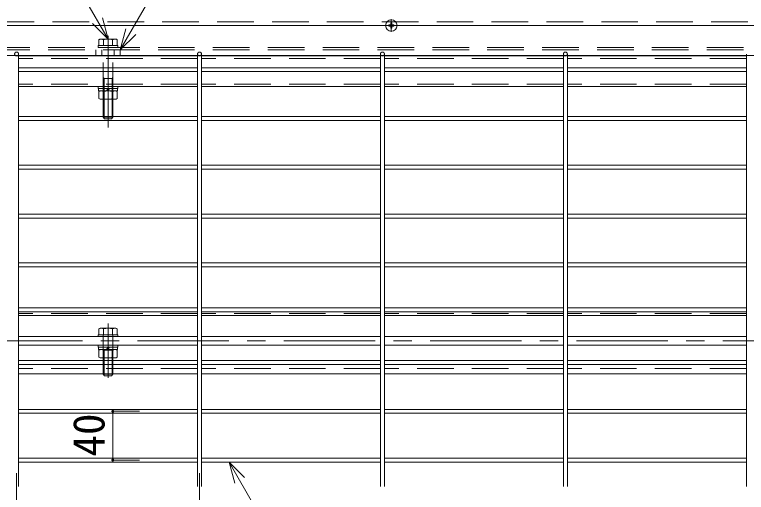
# Model space of a CAD drawing. Units: millimetres, scale not verified. Extents: x -10000 to 10000, y -6925 to 6925.
# Drawn here: x -2427 to -427, y 4320 to 5625 of the extents above; entities that cross this region are included whole.
import ezdxf
from ezdxf.enums import TextEntityAlignment as Align

# ---------------------------------------------------------------- set-up
doc = ezdxf.new("R2010")
doc.units = ezdxf.units.MM
doc.header["$LTSCALE"] = 50
doc.linetypes.add('CHAIN1', pattern=[8, 5, -1, 1, -1])
doc.linetypes.add('DASHED2', pattern=[3, 2, -1])
for name, color, linetype, lineweight in [('0-6_文字-2', 5, 'DASHED2', 9), ('0-7_2-4', 2, 'DASHED2', 9), ('1-2_1-7', 7, 'Continuous', 9), ('1-F_2-3', 7, 'DASHED2', 9), ('2-1_2-5', 6, 'Continuous', 9), ('2-2_2-6', 5, 'Continuous', 9), ('2-3_文字-1', 3, 'DASHED2', 9), ('2-4_寸法', 2, 'DASHED2', 9), ('2-7_2-8', 3, 'Continuous', 9), ('2-8_2-7', 7, 'Continuous', 9)]:
    doc.layers.add(name, color=color, linetype=linetype, lineweight=lineweight)
doc.styles.add('ＭＳ ゴシック', font='')
doc.styles.get('ＭＳ ゴシック').set_extended_font_data('MS Gothic')

msp = doc.modelspace()

# ---------------------------------------------------------------- linework, layer by layer
at = {"layer": '0-6_文字-2'}
for p, q in [((-2205.14, 5512.37), (-2205.14, 5529.04)), ((-2188.47, 5512.37), (-2188.47, 5529.04)), ((-2155.14, 5512.37), (-2155.14, 5529.04)), ((-2138.47, 5512.37), (-2138.47, 5529.04))]:
    msp.add_line(p, q, dxfattribs=at)
at = {"layer": '0-7_2-4', "linetype": 'Continuous'}
for p, q in [((-1927.14, 5512.37), (-2416.47, 5512.37)), ((-1427.14, 5512.37), (-1916.47, 5512.37)), ((-927.14, 5512.37), (-1416.47, 5512.37)), ((-427.14, 5512.37), (-916.47, 5512.37)), ((-1927.14, 5429.04), (-2416.47, 5429.04)), ((-1427.14, 5429.04), (-1916.47, 5429.04)), ((-927.14, 5429.04), (-1416.47, 5429.04)), ((-427.14, 5429.04), (-916.47, 5429.04))]:
    msp.add_line(p, q, dxfattribs=at)
at = {"layer": '0-7_2-4'}
for p, q in [((-1927.14, 5505.7), (-2416.47, 5505.7)), ((-1427.14, 5505.7), (-1916.47, 5505.7)), ((-927.14, 5505.7), (-1416.47, 5505.7)), ((-427.14, 5505.7), (-916.47, 5505.7)), ((-1927.14, 5435.7), (-2416.47, 5435.7)), ((-1427.14, 5435.7), (-1916.47, 5435.7)), ((-927.14, 5435.7), (-1416.47, 5435.7)), ((-427.14, 5435.7), (-916.47, 5435.7))]:
    msp.add_line(p, q, dxfattribs=at)
at = {"layer": '1-F_2-3', "linetype": 'Continuous'}
for p, q in [((-1927.14, 4824.04), (-2416.47, 4824.04)), ((-1427.14, 4824.04), (-1916.47, 4824.04)), ((-927.14, 4824.04), (-1416.47, 4824.04)), ((-427.14, 4824.04), (-916.47, 4824.04)), ((-1927.14, 4745.7), (-2416.47, 4745.7)), ((-1427.14, 4745.7), (-1916.47, 4745.7)), ((-927.14, 4745.7), (-1416.47, 4745.7)), ((-427.14, 4745.7), (-916.47, 4745.7)), ((-1927.14, 4722.37), (-2416.47, 4722.37)), ((-1427.14, 4722.37), (-1916.47, 4722.37)), ((-927.14, 4722.37), (-1416.47, 4722.37)), ((-427.14, 4722.37), (-916.47, 4722.37)), ((-1927.14, 4644.04), (-2416.47, 4644.04)), ((-1427.14, 4644.04), (-1916.47, 4644.04)), ((-927.14, 4644.04), (-1416.47, 4644.04)), ((-427.14, 4644.04), (-916.47, 4644.04))]:
    msp.add_line(p, q, dxfattribs=at)
at = {"layer": '1-F_2-3'}
for p, q in [((-1927.14, 4809.04), (-2416.47, 4809.04)), ((-1427.14, 4809.04), (-1916.47, 4809.04)), ((-927.14, 4809.04), (-1416.47, 4809.04)), ((-427.14, 4809.04), (-916.47, 4809.04)), ((-1927.14, 4659.04), (-2416.47, 4659.04)), ((-1427.14, 4659.04), (-1916.47, 4659.04)), ((-927.14, 4659.04), (-1416.47, 4659.04)), ((-427.14, 4659.04), (-916.47, 4659.04))]:
    msp.add_line(p, q, dxfattribs=at)
at = {"layer": '1-F_2-3', "color": 3, "linetype": 'CHAIN1'}
msp.add_line((5358.32, 4734.04), (-4706.26, 4734.04), dxfattribs=at)
at = {"layer": '2-1_2-5'}
for p, q in [((-2416.47, 4336.37), (-2416.47, 5517.7)), ((-1927.14, 4336.37), (-1927.14, 5517.7)), ((-1916.47, 4336.37), (-1916.47, 5517.7)), ((-1427.14, 4336.37), (-1427.14, 5517.7)), ((-1416.47, 4336.37), (-1416.47, 5517.7)), ((-927.14, 4336.37), (-927.14, 5517.7)), ((-916.47, 4336.37), (-916.47, 5517.7)), ((-427.14, 4336.37), (-427.14, 5517.7)), ((-2416.47, 5480.37), (-1927.14, 5480.37)), ((-1916.47, 5480.37), (-1427.14, 5480.37)), ((-1416.47, 5480.37), (-927.14, 5480.37)), ((-916.47, 5480.37), (-427.14, 5480.37)), ((-2416.47, 5469.7), (-1927.14, 5469.7)), ((-1916.47, 5469.7), (-1427.14, 5469.7)), ((-1416.47, 5469.7), (-927.14, 5469.7)), ((-916.47, 5469.7), (-427.14, 5469.7)), ((-2416.47, 5347.04), (-1927.14, 5347.04)), ((-1916.47, 5347.04), (-1427.14, 5347.04)), ((-1416.47, 5347.04), (-927.14, 5347.04)), ((-916.47, 5347.04), (-427.14, 5347.04)), ((-2416.47, 5336.37), (-1927.14, 5336.37)), ((-1916.47, 5336.37), (-1427.14, 5336.37)), ((-1416.47, 5336.37), (-927.14, 5336.37)), ((-916.47, 5336.37), (-427.14, 5336.37)), ((-2416.47, 5213.7), (-1927.14, 5213.7)), ((-2416.47, 5203.04), (-1927.14, 5203.04)), ((-1916.47, 5213.7), (-1427.14, 5213.7)), ((-1916.47, 5203.04), (-1427.14, 5203.04)), ((-1416.47, 5213.7), (-927.14, 5213.7)), ((-1416.47, 5203.04), (-927.14, 5203.04)), ((-916.47, 5213.7), (-427.14, 5213.7)), ((-916.47, 5203.04), (-427.14, 5203.04)), ((-2416.47, 5080.37), (-1927.14, 5080.37)), ((-1916.47, 5080.37), (-1427.14, 5080.37)), ((-1416.47, 5080.37), (-927.14, 5080.37)), ((-916.47, 5080.37), (-427.14, 5080.37)), ((-2416.47, 5069.7), (-1927.14, 5069.7)), ((-1916.47, 5069.7), (-1427.14, 5069.7)), ((-1416.47, 5069.7), (-927.14, 5069.7)), ((-916.47, 5069.7), (-427.14, 5069.7)), ((-2416.47, 4947.04), (-1927.14, 4947.04)), ((-1916.47, 4947.04), (-1427.14, 4947.04)), ((-1416.47, 4947.04), (-927.14, 4947.04)), ((-916.47, 4947.04), (-427.14, 4947.04)), ((-2416.47, 4936.37), (-1927.14, 4936.37)), ((-1916.47, 4936.37), (-1427.14, 4936.37)), ((-1416.47, 4936.37), (-927.14, 4936.37)), ((-916.47, 4936.37), (-427.14, 4936.37)), ((-2416.47, 4813.7), (-1927.14, 4813.7)), ((-2416.47, 4803.04), (-1927.14, 4803.04)), ((-1916.47, 4813.7), (-1427.14, 4813.7)), ((-1916.47, 4803.04), (-1427.14, 4803.04)), ((-1416.47, 4813.7), (-927.14, 4813.7)), ((-1416.47, 4803.04), (-927.14, 4803.04)), ((-916.47, 4813.7), (-427.14, 4813.7)), ((-916.47, 4803.04), (-427.14, 4803.04)), ((-2416.47, 4680.37), (-1927.14, 4680.37)), ((-1916.47, 4680.37), (-1427.14, 4680.37)), ((-1416.47, 4680.37), (-927.14, 4680.37)), ((-916.47, 4680.37), (-427.14, 4680.37)), ((-2416.47, 4669.7), (-1927.14, 4669.7)), ((-1916.47, 4669.7), (-1427.14, 4669.7)), ((-1416.47, 4669.7), (-927.14, 4669.7)), ((-916.47, 4669.7), (-427.14, 4669.7)), ((-2416.47, 4547.04), (-1927.14, 4547.04)), ((-1916.47, 4547.04), (-1427.14, 4547.04)), ((-1416.47, 4547.04), (-927.14, 4547.04)), ((-916.47, 4547.04), (-427.14, 4547.04)), ((-2416.47, 4536.37), (-1927.14, 4536.37)), ((-1916.47, 4536.37), (-1427.14, 4536.37)), ((-1416.47, 4536.37), (-927.14, 4536.37)), ((-916.47, 4536.37), (-427.14, 4536.37)), ((-2416.47, 4413.7), (-1927.14, 4413.7)), ((-2416.47, 4403.04), (-1927.14, 4403.04)), ((-1916.47, 4413.7), (-1427.14, 4413.7)), ((-1916.47, 4403.04), (-1427.14, 4403.04)), ((-1416.47, 4413.7), (-927.14, 4413.7)), ((-1416.47, 4403.04), (-927.14, 4403.04)), ((-916.47, 4413.7), (-427.14, 4413.7)), ((-916.47, 4403.04), (-427.14, 4403.04))]:
    msp.add_line(p, q, dxfattribs=at)
at = {"layer": '2-1_2-5', "linetype": 'DASHED2'}
for centre in [(-2421.8, 5517.7), (-1921.8, 5517.7), (-1421.8, 5517.7), (-921.8, 5517.7)]:
    msp.add_circle(centre, 5.33, dxfattribs=at)
at = {"layer": '2-2_2-6', "linetype": 'DASHED2'}
msp.add_line((5276.53, 5605.7), (-4425.14, 5605.7), dxfattribs=at)
at = {"layer": '2-2_2-6'}
for p, q in [((5276.53, 5595.7), (-4375.14, 5595.7)), ((5276.53, 5514.04), (-4425.14, 5514.04))]:
    msp.add_line(p, q, dxfattribs=at)
at = {"layer": '2-3_文字-1'}
for p, q in [((5264.86, 5535.7), (-4581.8, 5535.7)), ((5264.86, 5529.04), (-4581.8, 5529.04))]:
    msp.add_line(p, q, dxfattribs=at)
at = {"layer": '2-4_寸法', "linetype": 'Continuous'}
for p, q in [((-1399.3, 5602.87), (-1395.97, 5602.87)), ((-1399.3, 5597.37), (-1399.3, 5602.87)), ((-1399.3, 5597.37), (-1404.8, 5597.37)), ((-1404.8, 5594.04), (-1404.8, 5597.37)), ((-1404.8, 5594.04), (-1399.3, 5594.04)), ((-1399.3, 5588.54), (-1399.3, 5594.04)), ((-1399.3, 5588.54), (-1395.97, 5588.54)), ((-1395.97, 5594.04), (-1395.97, 5588.54))]:
    msp.add_line(p, q, dxfattribs=at)
at = {"layer": '2-4_寸法', "color": 3, "linetype": 'CHAIN1'}
for p, q in [((-1397.64, 5578.41), (-1397.64, 5613)), ((-2171.8, 5317.24), (-2171.8, 5584)), ((-1415.08, 5595.7), (-1380.2, 5595.7)), ((-2171.8, 4633.36), (-2171.8, 4781.57))]:
    msp.add_line(p, q, dxfattribs=at)
at = {"layer": '2-4_寸法', "color": 4}
for p, q in [((-2198.47, 5541.04), (-2145.14, 5541.04)), ((-2198.47, 5535.7), (-2198.47, 5541.04)), ((-2196.82, 5556.77), (-2193.47, 5558.7)), ((-2196.82, 5541.04), (-2196.82, 5556.77)), ((-2150.14, 5558.7), (-2193.47, 5558.7)), ((-2185.14, 5394.37), (-2185.14, 5541.04)), ((-2184.31, 5541.04), (-2184.31, 5556.77)), ((-2159.29, 5541.04), (-2159.29, 5556.77)), ((-2158.47, 5394.37), (-2158.47, 5541.04)), ((-2145.14, 5535.7), (-2145.14, 5541.04)), ((-2145.14, 5535.7), (-2198.47, 5535.7)), ((-2182.64, 5451.04), (-2185.14, 5453.54)), ((-2185.14, 5451.04), (-2158.47, 5451.04)), ((-2182.64, 5394.37), (-2182.64, 5451.04)), ((-2160.97, 5451.04), (-2158.47, 5453.54)), ((-2160.97, 5394.37), (-2160.97, 5451.04)), ((-2146.78, 4766.77), (-2150.14, 4768.7)), ((-2185.14, 4687.7), (-2185.14, 4751.04)), ((-2158.47, 4687.7), (-2158.47, 4751.04)), ((-2182.64, 4709.04), (-2185.14, 4711.54)), ((-2185.14, 4709.04), (-2158.47, 4709.04)), ((-2182.64, 4687.7), (-2182.64, 4709.04)), ((-2160.97, 4709.04), (-2158.47, 4711.54)), ((-2160.97, 4687.7), (-2160.97, 4709.04))]:
    msp.add_line(p, q, dxfattribs=at)
at = {"layer": '2-4_寸法', "color": 4, "linetype": 'Continuous'}
for p, q in [((-2197.47, 5423.7), (-2197.47, 5417.04)), ((-2171.8, 5423.7), (-2175.65, 5417.04)), ((-2167.95, 5423.7), (-2171.8, 5417.04)), ((-2146.14, 5423.7), (-2146.14, 5417.04)), ((-2146.14, 5417.04), (-2197.47, 5417.04)), ((-2196.82, 5415.1), (-2193.47, 5417.04)), ((-2196.82, 5396.31), (-2196.82, 5415.1)), ((-2184.31, 5396.31), (-2184.31, 5415.1)), ((-2159.29, 5396.31), (-2159.29, 5415.1)), ((-2146.78, 5415.1), (-2150.14, 5417.04)), ((-2146.78, 5396.31), (-2146.78, 5415.1)), ((-2196.82, 5396.31), (-2193.47, 5394.37)), ((-2150.14, 5394.37), (-2193.47, 5394.37)), ((-2185.14, 5394.37), (-2185.14, 5345.04)), ((-2182.64, 5394.37), (-2182.64, 5342.54)), ((-2160.97, 5394.37), (-2160.97, 5342.54)), ((-2158.47, 5394.37), (-2158.47, 5345.04)), ((-2146.78, 5396.31), (-2150.14, 5394.37)), ((-2158.47, 5345.04), (-2185.14, 5345.04)), ((-2185.14, 5345.04), (-2181.14, 5341.04)), ((-2162.47, 5341.04), (-2181.14, 5341.04)), ((-2158.47, 5345.04), (-2162.47, 5341.04)), ((-2196.82, 4766.77), (-2193.47, 4768.7)), ((-2196.82, 4751.04), (-2196.82, 4766.77)), ((-2150.14, 4768.7), (-2193.47, 4768.7)), ((-2184.31, 4751.04), (-2184.31, 4766.77)), ((-2159.29, 4751.04), (-2159.29, 4766.77)), ((-2146.78, 4751.04), (-2146.78, 4766.77)), ((-2145.14, 4745.7), (-2198.47, 4745.7)), ((-2145.14, 4745.7), (-2145.14, 4751.04)), ((-2198.47, 4722.37), (-2198.47, 4717.04)), ((-2145.14, 4722.37), (-2198.47, 4722.37)), ((-2145.14, 4722.37), (-2145.14, 4717.04)), ((-2145.14, 4717.04), (-2198.47, 4717.04)), ((-2197.47, 4717.04), (-2197.47, 4710.37)), ((-2146.14, 4710.37), (-2197.47, 4710.37)), ((-2196.82, 4708.44), (-2193.47, 4710.37)), ((-2196.82, 4689.64), (-2196.82, 4708.44)), ((-2184.31, 4689.64), (-2184.31, 4708.44)), ((-2171.8, 4717.04), (-2175.65, 4710.37)), ((-2167.95, 4717.04), (-2171.8, 4710.37)), ((-2159.29, 4689.64), (-2159.29, 4708.44)), ((-2146.78, 4708.44), (-2150.14, 4710.37)), ((-2146.78, 4689.64), (-2146.78, 4708.44)), ((-2146.14, 4717.04), (-2146.14, 4710.37)), ((-2196.82, 4689.64), (-2193.47, 4687.7)), ((-2150.14, 4687.7), (-2193.47, 4687.7)), ((-2185.14, 4687.7), (-2185.14, 4643.04)), ((-2182.64, 4687.7), (-2182.64, 4640.54)), ((-2160.97, 4687.7), (-2160.97, 4640.54)), ((-2158.47, 4687.7), (-2158.47, 4643.04)), ((-2146.78, 4689.64), (-2150.14, 4687.7)), ((-2185.14, 4643.04), (-2181.14, 4639.04)), ((-2158.47, 4643.04), (-2185.14, 4643.04)), ((-2158.47, 4643.04), (-2162.47, 4639.04)), ((-2162.47, 4639.04), (-2181.14, 4639.04))]:
    msp.add_line(p, q, dxfattribs=at)
at = {"layer": '2-4_寸法', "linetype": 'Continuous'}
msp.add_lwpolyline([(-1395.97, 5594.04), (-1390.47, 5594.04), (-1390.47, 5597.37), (-1395.97, 5597.37), (-1395.97, 5602.87)], dxfattribs=at)
at = {"layer": '2-4_寸法', "color": 4}
msp.add_lwpolyline([(-2146.78, 5541.04), (-2146.78, 5556.77), (-2150.14, 5558.7)], dxfattribs=at)
at = {"layer": '2-4_寸法', "color": 4, "linetype": 'Continuous'}
for points in [[(-2145.14, 5429.04), (-2198.47, 5429.04), (-2198.47, 5423.7)], [(-2145.14, 5429.04), (-2145.14, 5423.7), (-2198.47, 5423.7)], [(-2198.47, 4745.7), (-2198.47, 4751.04), (-2145.14, 4751.04)]]:
    msp.add_lwpolyline(points, dxfattribs=at)
at = {"layer": '2-4_寸法', "linetype": 'Continuous'}
msp.add_circle((-1397.64, 5595.7), 15.67, dxfattribs=at)
at = {"layer": '2-4_寸法', "color": 4}
for centre, radius, start, end in [((-2190.57, 5547.63), 11.07, 55.61575, 124.38425), ((-2171.8, 5517.31), 41.4, 72.41205, 107.58795), ((-2153.04, 5547.63), 11.07, 55.61575, 124.38425)]:
    msp.add_arc(centre, radius, start, end, dxfattribs=at)
at = {"layer": '2-4_寸法', "color": 4, "linetype": 'Continuous'}
for centre, radius, start, end in [((-2190.57, 5405.96), 11.07, 55.61575, 124.38425), ((-2171.8, 5375.64), 41.4, 72.41205, 107.58795), ((-2153.04, 5405.96), 11.07, 55.61575, 124.38425), ((-2190.57, 5405.45), 11.07, 235.61575, 304.38425), ((-2171.8, 5435.77), 41.4, 252.41205, 287.58795), ((-2153.04, 5405.45), 11.07, 235.61575, 304.38425), ((-2190.57, 4757.63), 11.07, 55.61575, 124.38425), ((-2171.8, 4727.31), 41.4, 72.41205, 107.58795), ((-2153.04, 4757.63), 11.07, 55.61575, 124.38425), ((-2190.57, 4699.3), 11.07, 55.61575, 124.38425), ((-2171.8, 4668.97), 41.4, 72.41205, 107.58795), ((-2153.04, 4699.3), 11.07, 55.61575, 124.38425), ((-2190.57, 4698.78), 11.07, 235.61575, 304.38425), ((-2171.8, 4729.1), 41.4, 252.41205, 287.58795), ((-2153.04, 4698.78), 11.07, 235.61575, 304.38425)]:
    msp.add_arc(centre, radius, start, end, dxfattribs=at)
at = {"layer": '2-7_2-8'}
for p, q in [((-2171.8, 5558.7), (-2413.47, 5977.29)), ((-2138.47, 5529.04), (-1959.32, 5839.33)), ((-2171.8, 5558.7), (-2214.23, 5601.13)), ((-2171.8, 5558.7), (-2187.33, 5616.66)), ((-2138.47, 5529.04), (-2122.94, 5586.99)), ((-2138.47, 5529.04), (-2096.04, 5571.46)), ((-1841.05, 4403.04), (-1699.35, 4157.61)), ((-1841.05, 4403.04), (-1798.62, 4360.61)), ((-1841.05, 4403.04), (-1825.52, 4345.08))]:
    msp.add_line(p, q, dxfattribs=at)
at = {"layer": '2-8_2-7', "color": 3}
for p, q in [((-2158.83, 4541.7), (-2085.41, 4541.7)), ((-2158.83, 4408.37), (-2158.83, 4541.7)), ((-2158.83, 4408.37), (-2085.41, 4408.37)), ((-2421.8, 4196.13), (-2421.8, 4373.04)), ((-1921.8, 4196.13), (-1921.8, 4373.04))]:
    msp.add_line(p, q, dxfattribs=at)
at = {"layer": '2-8_2-7'}
for points in [[(-2158.83, 4541.7), (-2162.83, 4541.7), (-2162.82, 4541.96)], [(-2158.83, 4541.7), (-2162.79, 4541.2), (-2162.83, 4541.7)], [(-2158.83, 4541.7), (-2162.82, 4541.96), (-2162.75, 4542.45)], [(-2158.83, 4541.7), (-2162.7, 4540.71), (-2162.79, 4541.2)], [(-2158.83, 4541.7), (-2162.75, 4542.45), (-2162.63, 4542.94)], [(-2158.83, 4541.7), (-2162.54, 4540.23), (-2162.7, 4540.71)], [(-2158.83, 4541.7), (-2162.63, 4542.94), (-2162.44, 4543.41)], [(-2158.83, 4541.7), (-2162.33, 4539.78), (-2162.54, 4540.23)], [(-2158.83, 4541.7), (-2162.44, 4543.41), (-2162.2, 4543.85)], [(-2158.83, 4537.7), (-2162.33, 4539.78), (-2158.83, 4541.7)], [(-2158.83, 4545.7), (-2162.2, 4543.85), (-2161.91, 4544.25)], [(-2158.83, 4541.7), (-2162.2, 4543.85), (-2158.83, 4545.7)], [(-2158.83, 4545.7), (-2161.91, 4544.25), (-2159.33, 4545.67)], [(-2159.33, 4545.67), (-2161.91, 4544.25), (-2161.56, 4544.62)], [(-2159.33, 4545.67), (-2161.56, 4544.62), (-2159.82, 4545.58)], [(-2159.82, 4545.58), (-2161.56, 4544.62), (-2161.18, 4544.94)], [(-2159.82, 4545.58), (-2161.18, 4544.94), (-2160.3, 4545.42)], [(-2160.3, 4545.42), (-2161.18, 4544.94), (-2160.75, 4545.21)], [(-2158.57, 4545.7), (-2158.83, 4541.7), (-2158.83, 4545.7)], [(-2158.08, 4545.63), (-2158.83, 4541.7), (-2158.57, 4545.7)], [(-2157.59, 4545.51), (-2158.83, 4541.7), (-2158.08, 4545.63)], [(-2157.12, 4545.32), (-2158.83, 4541.7), (-2157.59, 4545.51)], [(-2156.68, 4545.08), (-2158.83, 4541.7), (-2157.12, 4545.32)], [(-2156.28, 4544.79), (-2158.83, 4541.7), (-2156.68, 4545.08)], [(-2155.91, 4544.44), (-2158.83, 4541.7), (-2156.28, 4544.79)], [(-2155.59, 4544.06), (-2158.83, 4541.7), (-2155.91, 4544.44)], [(-2155.32, 4543.63), (-2158.83, 4541.7), (-2155.59, 4544.06)], [(-2155.11, 4543.18), (-2158.83, 4541.7), (-2155.32, 4543.63)], [(-2155.11, 4543.18), (-2154.83, 4541.7), (-2158.83, 4541.7)], [(-2154.83, 4541.7), (-2158.83, 4537.7), (-2158.83, 4541.7)], [(-2154.83, 4541.45), (-2158.83, 4537.7), (-2154.83, 4541.7)], [(-2154.9, 4540.95), (-2158.83, 4537.7), (-2154.83, 4541.45)], [(-2155.02, 4540.47), (-2158.83, 4537.7), (-2154.9, 4540.95)], [(-2155.21, 4540), (-2158.83, 4537.7), (-2155.02, 4540.47)], [(-2155.45, 4539.56), (-2158.83, 4537.7), (-2155.21, 4540)], [(-2154.95, 4542.7), (-2154.83, 4541.7), (-2155.11, 4543.18)], [(-2154.86, 4542.21), (-2154.83, 4541.7), (-2154.95, 4542.7)], [(-2158.83, 4537.7), (-2162.06, 4539.35), (-2162.33, 4539.78)], [(-2158.83, 4537.7), (-2161.74, 4538.97), (-2162.06, 4539.35)], [(-2158.83, 4537.7), (-2161.38, 4538.62), (-2161.74, 4538.97)], [(-2158.83, 4537.7), (-2160.97, 4538.33), (-2161.38, 4538.62)], [(-2158.83, 4537.7), (-2160.53, 4538.09), (-2160.97, 4538.33)], [(-2158.83, 4537.7), (-2160.06, 4537.9), (-2160.53, 4538.09)], [(-2158.83, 4537.7), (-2159.57, 4537.78), (-2160.06, 4537.9)], [(-2158.83, 4537.7), (-2159.08, 4537.71), (-2159.57, 4537.78)], [(-2155.74, 4539.15), (-2158.83, 4537.7), (-2155.45, 4539.56)], [(-2155.74, 4539.15), (-2158.32, 4537.74), (-2158.83, 4537.7)], [(-2156.09, 4538.79), (-2158.32, 4537.74), (-2155.74, 4539.15)], [(-2156.09, 4538.79), (-2157.83, 4537.83), (-2158.32, 4537.74)], [(-2156.47, 4538.47), (-2157.83, 4537.83), (-2156.09, 4538.79)], [(-2156.47, 4538.47), (-2157.35, 4537.99), (-2157.83, 4537.83)], [(-2156.9, 4538.2), (-2157.35, 4537.99), (-2156.47, 4538.47)], [(-2158.83, 4408.37), (-2162.83, 4408.37), (-2162.82, 4408.62)], [(-2158.83, 4408.37), (-2162.79, 4407.87), (-2162.83, 4408.37)], [(-2158.83, 4408.37), (-2162.82, 4408.62), (-2162.75, 4409.12)], [(-2158.83, 4408.37), (-2162.7, 4407.38), (-2162.79, 4407.87)], [(-2158.83, 4408.37), (-2162.75, 4409.12), (-2162.63, 4409.61)], [(-2158.83, 4408.37), (-2162.54, 4406.9), (-2162.7, 4407.38)], [(-2158.83, 4408.37), (-2162.63, 4409.61), (-2162.44, 4410.07)], [(-2158.83, 4408.37), (-2162.33, 4406.44), (-2162.54, 4406.9)], [(-2158.83, 4408.37), (-2162.44, 4410.07), (-2162.2, 4410.51)], [(-2158.83, 4404.37), (-2162.33, 4406.44), (-2158.83, 4408.37)], [(-2158.83, 4404.37), (-2162.06, 4406.02), (-2162.33, 4406.44)], [(-2158.83, 4412.37), (-2162.2, 4410.51), (-2161.91, 4410.92)], [(-2158.83, 4408.37), (-2162.2, 4410.51), (-2158.83, 4412.37)], [(-2158.83, 4404.37), (-2161.74, 4405.63), (-2162.06, 4406.02)], [(-2158.83, 4412.37), (-2161.91, 4410.92), (-2159.33, 4412.34)], [(-2159.33, 4412.34), (-2161.91, 4410.92), (-2161.56, 4411.29)], [(-2158.83, 4404.37), (-2161.38, 4405.29), (-2161.74, 4405.63)], [(-2159.33, 4412.34), (-2161.56, 4411.29), (-2159.82, 4412.25)], [(-2159.82, 4412.25), (-2161.56, 4411.29), (-2161.18, 4411.61)], [(-2158.83, 4404.37), (-2160.97, 4404.99), (-2161.38, 4405.29)], [(-2159.82, 4412.25), (-2161.18, 4411.61), (-2160.3, 4412.09)], [(-2160.3, 4412.09), (-2161.18, 4411.61), (-2160.75, 4411.88)], [(-2158.83, 4404.37), (-2160.53, 4404.75), (-2160.97, 4404.99)], [(-2158.83, 4404.37), (-2160.06, 4404.57), (-2160.53, 4404.75)], [(-2158.83, 4404.37), (-2159.57, 4404.44), (-2160.06, 4404.57)], [(-2158.83, 4404.37), (-2159.08, 4404.38), (-2159.57, 4404.44)], [(-2158.57, 4412.36), (-2158.83, 4408.37), (-2158.83, 4412.37)], [(-2158.08, 4412.3), (-2158.83, 4408.37), (-2158.57, 4412.36)], [(-2157.59, 4412.18), (-2158.83, 4408.37), (-2158.08, 4412.3)], [(-2157.12, 4411.99), (-2158.83, 4408.37), (-2157.59, 4412.18)], [(-2156.68, 4411.75), (-2158.83, 4408.37), (-2157.12, 4411.99)], [(-2156.28, 4411.45), (-2158.83, 4408.37), (-2156.68, 4411.75)], [(-2155.91, 4411.11), (-2158.83, 4408.37), (-2156.28, 4411.45)], [(-2155.59, 4410.72), (-2158.83, 4408.37), (-2155.91, 4411.11)], [(-2155.32, 4410.3), (-2158.83, 4408.37), (-2155.59, 4410.72)], [(-2155.11, 4409.84), (-2158.83, 4408.37), (-2155.32, 4410.3)], [(-2155.11, 4409.84), (-2154.83, 4408.37), (-2158.83, 4408.37)], [(-2154.83, 4408.37), (-2158.83, 4404.37), (-2158.83, 4408.37)], [(-2154.83, 4408.12), (-2158.83, 4404.37), (-2154.83, 4408.37)], [(-2154.9, 4407.62), (-2158.83, 4404.37), (-2154.83, 4408.12)], [(-2155.02, 4407.13), (-2158.83, 4404.37), (-2154.9, 4407.62)], [(-2155.21, 4406.67), (-2158.83, 4404.37), (-2155.02, 4407.13)], [(-2155.45, 4406.23), (-2158.83, 4404.37), (-2155.21, 4406.67)], [(-2155.74, 4405.82), (-2158.83, 4404.37), (-2155.45, 4406.23)], [(-2155.74, 4405.82), (-2158.32, 4404.4), (-2158.83, 4404.37)], [(-2156.09, 4405.46), (-2158.32, 4404.4), (-2155.74, 4405.82)], [(-2156.09, 4405.46), (-2157.83, 4404.5), (-2158.32, 4404.4)], [(-2156.47, 4405.13), (-2157.83, 4404.5), (-2156.09, 4405.46)], [(-2156.47, 4405.13), (-2157.35, 4404.65), (-2157.83, 4404.5)], [(-2156.9, 4404.87), (-2157.35, 4404.65), (-2156.47, 4405.13)], [(-2154.95, 4409.37), (-2154.83, 4408.37), (-2155.11, 4409.84)], [(-2154.86, 4408.87), (-2154.83, 4408.37), (-2154.95, 4409.37)]]:
    msp.add_solid(points, dxfattribs=at)

# ---------------------------------------------------------------- texts
at = {"layer": '1-2_1-7', "color": 4, "style": 'ＭＳ ゴシック'}
msp.add_text('40', height=86.51, rotation=90, dxfattribs=at).set_placement((-2155.45, 4418.04), align=Align.BOTTOM_LEFT)

doc.saveas('drawing.dxf')
